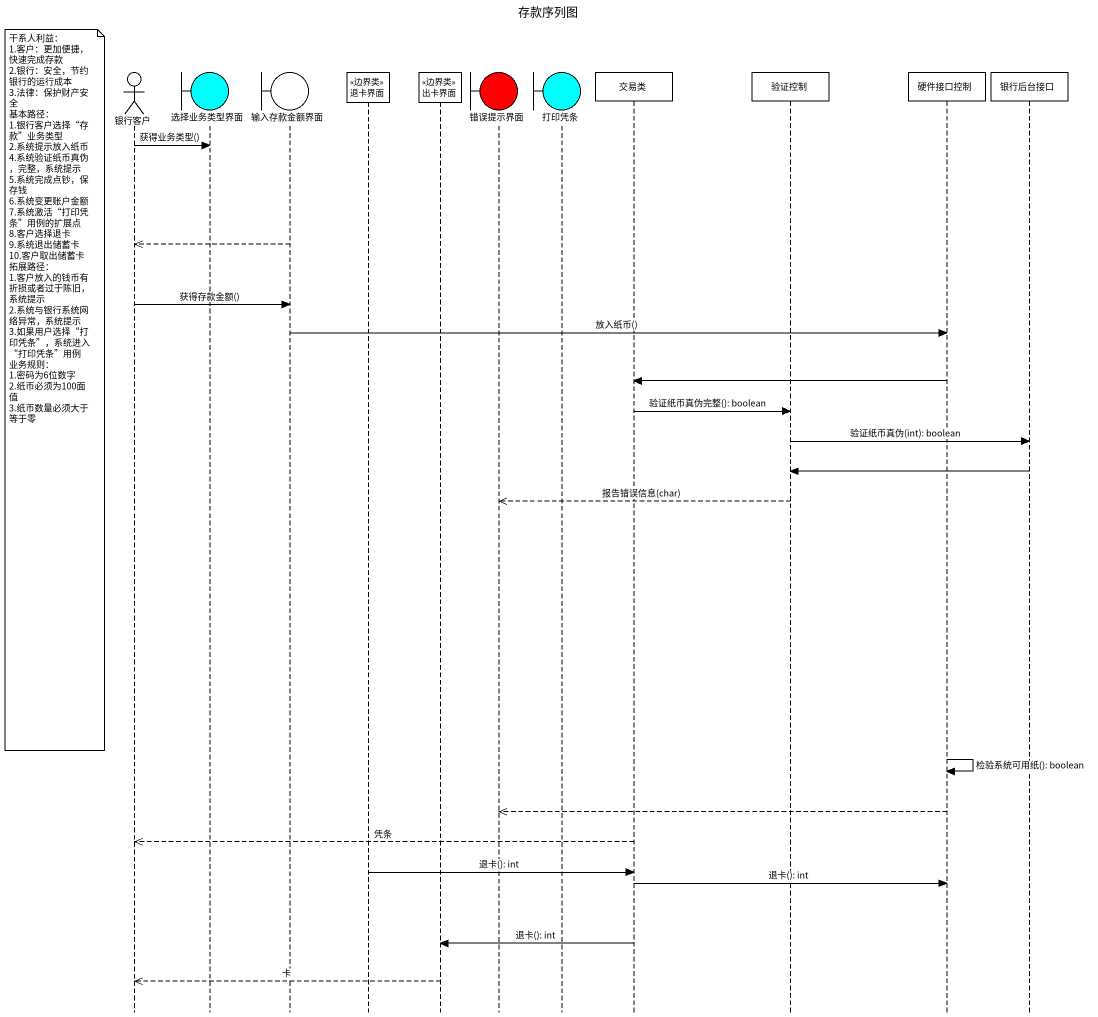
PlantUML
@startuml
title 存款序列图
hide footbox
actor 银行客户
boundary 选择业务类型界面 #00FFFF
boundary 输入存款金额界面
participant 退卡界面 <<边界类>>
participant 出卡界面 <<边界类>>
boundary 错误提示界面 #FF0000
boundary 打印凭条 #00FFFF
participant 交易类
participant 验证控制
participant 硬件接口控制
participant 银行后台接口

银行客户 -> 选择业务类型界面 : 获得业务类型()
输入存款金额界面 -->> 银行客户
银行客户 -> 输入存款金额界面 : 获得存款金额()
输入存款金额界面 -> 硬件接口控制 : 放入纸币()
硬件接口控制 -> 交易类
note left of 银行客户
  干系人利益：
  1.客户：更加便捷，快速完成存款
  2.银行：安全，节约银行的运行成本
  3.法律：保护财产安全
  基本路径：
  1.银行客户选择“存款”业务类型
  2.系统提示放入纸币
  4.系统验证纸币真伪，完整，系统提示
  5.系统完成点钞，保存钱
  6.系统变更账户金额
  7.系统激活“打印凭条”用例的扩展点
  8.客户选择退卡
  9.系统退出储蓄卡
  10.客户取出储蓄卡
  拓展路径：
  1.客户放入的钱币有折损或者过于陈旧，系统提示
  2.系统与银行系统网络异常，系统提示
  3.如果用户选择“打印凭条”，系统进入“打印凭条”用例
  业务规则：
  1.密码为6位数字
  2.纸币必须为100面值
  3.纸币数量必须大于等于零
end note
交易类 -> 验证控制 : 验证纸币真伪完整(): boolean
验证控制 -> 银行后台接口 : 验证纸币真伪(int): boolean
银行后台接口 -> 验证控制
验证控制 -->> 错误提示界面 : 报告错误信息(char)
硬件接口控制 -> 硬件接口控制 : 检验系统可用纸(): boolean
硬件接口控制 -->> 错误提示界面
交易类 -->> 银行客户 : 凭条
退卡界面 -> 交易类 : 退卡(): int
交易类 -> 硬件接口控制 : 退卡(): int
交易类 -> 出卡界面 : 退卡(): int
出卡界面 -->> 银行客户 : 卡
@enduml
